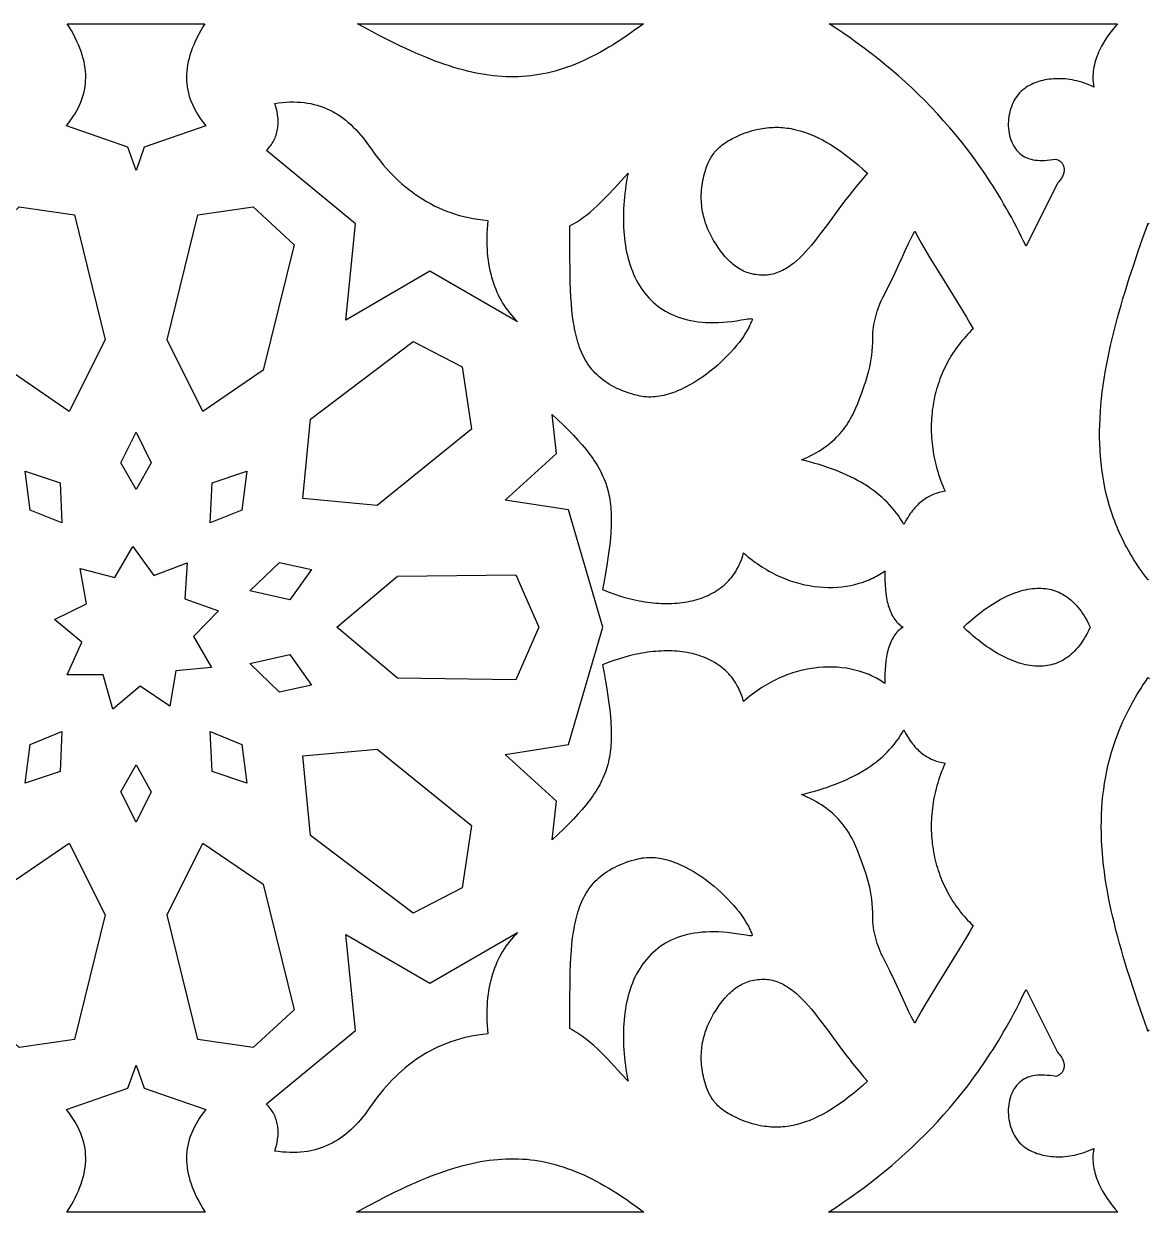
# Model space of a CAD drawing. Extents: x -575 to 575, y -425 to 425.
# Drawn here: x -211.7 to -136.1, y 285 to 365 of the extents above; entities that cross this region are included whole.
import ezdxf

# ---------------------------------------------------------------- set-up
doc = ezdxf.new("R2010")
doc.units = 0
doc.layers.add('LAYER_1', color=18, linetype='CONTINUOUS')

msp = doc.modelspace()

# ---------------------------------------------------------------- linework, layer by layer
at = {"layer": 'LAYER_1'}
for points in [[(-199.675, 364.783), (-199.82, 364.536), (-199.955, 364.293), (-200.079, 364.054), (-200.193, 363.817), (-200.298, 363.583), (-200.392, 363.351), (-200.475, 363.123), (-200.549, 362.897), (-200.613, 362.673), (-200.666, 362.452), (-200.71, 362.232), (-200.743, 362.015), (-200.767, 361.8), (-200.78, 361.587), (-200.783, 361.375), (-200.777, 361.165), (-200.76, 360.957), (-200.734, 360.749), (-200.697, 360.543), (-200.651, 360.339), (-200.595, 360.135), (-200.529, 359.932), (-200.453, 359.73), (-200.367, 359.528), (-200.271, 359.327), (-200.166, 359.127), (-200.05, 358.927), (-199.925, 358.727), (-199.791, 358.527), (-199.646, 358.328), (-199.492, 358.128), (-203.622, 356.693), (-204.172, 355.138), (-204.722, 356.693), (-208.852, 358.128), (-208.698, 358.328), (-208.553, 358.527), (-208.418, 358.727), (-208.293, 358.927), (-208.178, 359.127), (-208.073, 359.327), (-207.977, 359.528), (-207.891, 359.73), (-207.815, 359.932), (-207.749, 360.135), (-207.693, 360.339), (-207.646, 360.543), (-207.61, 360.749), (-207.583, 360.957), (-207.567, 361.165), (-207.56, 361.375), (-207.564, 361.587), (-207.577, 361.8), (-207.6, 362.015), (-207.634, 362.232), (-207.677, 362.452), (-207.731, 362.673), (-207.794, 362.897), (-207.868, 363.123), (-207.952, 363.351), (-208.046, 363.583), (-208.15, 363.817), (-208.265, 364.054), (-208.389, 364.293), (-208.524, 364.536), (-208.669, 364.783), (-208.804, 365), (-199.54, 365)], [(-170.314, 364.804), (-170.616, 364.583), (-170.916, 364.37), (-171.212, 364.164), (-171.506, 363.966), (-171.798, 363.776), (-172.088, 363.593), (-172.375, 363.418), (-172.661, 363.251), (-172.945, 363.091), (-173.227, 362.938), (-173.507, 362.793), (-173.787, 362.656), (-174.064, 362.525), (-174.341, 362.403), (-174.617, 362.287), (-174.892, 362.179), (-175.166, 362.079), (-175.44, 361.986), (-175.713, 361.9), (-175.985, 361.821), (-176.258, 361.75), (-176.531, 361.685), (-176.803, 361.629), (-177.076, 361.579), (-177.349, 361.536), (-177.623, 361.501), (-177.897, 361.473), (-178.173, 361.452), (-178.449, 361.438), (-178.726, 361.431), (-179.004, 361.431), (-179.284, 361.438), (-179.565, 361.452), (-179.847, 361.473), (-180.131, 361.501), (-180.418, 361.537), (-180.706, 361.579), (-180.996, 361.627), (-181.289, 361.683), (-181.584, 361.746), (-181.881, 361.815), (-182.181, 361.892), (-182.484, 361.975), (-182.79, 362.065), (-183.099, 362.161), (-183.411, 362.265), (-183.727, 362.375), (-184.045, 362.492), (-184.368, 362.615), (-184.694, 362.745), (-185.025, 362.882), (-185.359, 363.025), (-185.697, 363.175), (-186.04, 363.332), (-186.387, 363.495), (-186.739, 363.664), (-187.095, 363.841), (-187.457, 364.023), (-187.823, 364.212), (-188.571, 364.609), (-189.282, 365), (-170.052, 365)], [(-138.317, 364.817), (-138.498, 364.593), (-138.675, 364.36), (-138.846, 364.119), (-139.009, 363.87), (-139.161, 363.613), (-139.234, 363.482), (-139.303, 363.35), (-139.368, 363.216), (-139.43, 363.08), (-139.488, 362.943), (-139.543, 362.804), (-139.593, 362.664), (-139.638, 362.522), (-139.679, 362.38), (-139.715, 362.236), (-139.745, 362.091), (-139.771, 361.945), (-139.79, 361.797), (-139.804, 361.649), (-139.812, 361.5), (-139.814, 361.35), (-139.809, 361.199), (-139.798, 361.048), (-139.779, 360.896), (-139.753, 360.743), (-139.915, 360.818), (-140.078, 360.887), (-140.24, 360.951), (-140.403, 361.009), (-140.565, 361.062), (-140.727, 361.11), (-140.889, 361.152), (-141.05, 361.189), (-141.211, 361.22), (-141.37, 361.247), (-141.529, 361.268), (-141.687, 361.285), (-141.844, 361.296), (-141.999, 361.303), (-142.152, 361.305), (-142.305, 361.302), (-142.455, 361.294), (-142.603, 361.281), (-142.749, 361.264), (-142.894, 361.243), (-143.035, 361.217), (-143.175, 361.186), (-143.311, 361.152), (-143.445, 361.113), (-143.576, 361.069), (-143.704, 361.022), (-143.829, 360.97), (-143.95, 360.915), (-144.068, 360.855), (-144.182, 360.791), (-144.293, 360.724), (-144.4, 360.653), (-144.519, 360.562), (-144.633, 360.463), (-144.74, 360.355), (-144.84, 360.239), (-144.934, 360.117), (-145.021, 359.987), (-145.101, 359.852), (-145.174, 359.711), (-145.24, 359.565), (-145.299, 359.415), (-145.351, 359.261), (-145.396, 359.104), (-145.433, 358.945), (-145.462, 358.783), (-145.484, 358.62), (-145.499, 358.456), (-145.505, 358.292), (-145.504, 358.128), (-145.495, 357.964), (-145.478, 357.803), (-145.452, 357.643), (-145.419, 357.486), (-145.377, 357.332), (-145.326, 357.181), (-145.268, 357.035), (-145.2, 356.894), (-145.124, 356.758), (-145.039, 356.628), (-144.945, 356.505), (-144.842, 356.389), (-144.731, 356.28), (-144.61, 356.18), (-144.516, 356.115), (-144.417, 356.055), (-144.312, 356.002), (-144.2, 355.955), (-144.083, 355.915), (-143.958, 355.881), (-143.827, 355.853), (-143.689, 355.832), (-143.543, 355.817), (-143.391, 355.808), (-143.231, 355.806), (-143.063, 355.811), (-142.887, 355.821), (-142.703, 355.839), (-142.511, 355.863), (-142.31, 355.893), (-142.241, 355.87), (-142.177, 355.844), (-142.117, 355.815), (-142.062, 355.782), (-142.012, 355.747), (-141.967, 355.708), (-141.925, 355.667), (-141.889, 355.623), (-141.857, 355.576), (-141.829, 355.528), (-141.805, 355.477), (-141.786, 355.425), (-141.77, 355.371), (-141.759, 355.316), (-141.752, 355.259), (-141.749, 355.201), (-141.75, 355.142), (-141.755, 355.083), (-141.764, 355.023), (-141.776, 354.962), (-141.792, 354.901), (-141.812, 354.84), (-141.836, 354.78), (-141.863, 354.719), (-141.894, 354.659), (-141.928, 354.6), (-141.965, 354.541), (-142.006, 354.484), (-142.05, 354.428), (-142.097, 354.373), (-142.148, 354.319), (-142.201, 354.268), (-144.312, 350.035), (-144.471, 350.368), (-144.633, 350.697), (-144.796, 351.023), (-144.961, 351.344), (-145.128, 351.662), (-145.297, 351.976), (-145.468, 352.286), (-145.64, 352.593), (-145.815, 352.895), (-145.991, 353.195), (-146.168, 353.49), (-146.348, 353.783), (-146.529, 354.071), (-146.712, 354.356), (-147.083, 354.917), (-147.46, 355.463), (-147.843, 355.997), (-148.233, 356.518), (-148.629, 357.026), (-149.031, 357.523), (-149.439, 358.007), (-149.852, 358.48), (-150.271, 358.941), (-150.695, 359.392), (-151.124, 359.831), (-151.558, 360.261), (-151.998, 360.68), (-152.442, 361.089), (-152.891, 361.489), (-153.344, 361.88), (-153.801, 362.262), (-154.263, 362.635), (-154.729, 363), (-155.198, 363.357), (-155.672, 363.706), (-156.149, 364.048), (-156.629, 364.383), (-157.113, 364.711), (-157.551, 365), (-138.16, 365)], [(-193.342, 359.736), (-193.107, 359.721), (-192.877, 359.698), (-192.651, 359.666), (-192.429, 359.626), (-192.211, 359.577), (-191.998, 359.52), (-191.789, 359.454), (-191.584, 359.381), (-191.382, 359.299), (-191.185, 359.209), (-190.991, 359.112), (-190.801, 359.006), (-190.614, 358.893), (-190.431, 358.772), (-190.252, 358.643), (-190.075, 358.507), (-189.902, 358.363), (-189.732, 358.211), (-189.566, 358.053), (-189.402, 357.887), (-189.241, 357.713), (-189.083, 357.533), (-188.928, 357.345), (-188.775, 357.151), (-188.625, 356.949), (-188.478, 356.741), (-188.299, 356.486), (-188.116, 356.236), (-187.93, 355.992), (-187.74, 355.753), (-187.546, 355.519), (-187.348, 355.291), (-187.146, 355.069), (-186.94, 354.852), (-186.73, 354.642), (-186.516, 354.437), (-186.297, 354.239), (-186.073, 354.047), (-185.845, 353.862), (-185.613, 353.684), (-185.375, 353.512), (-185.133, 353.347), (-184.886, 353.189), (-184.634, 353.039), (-184.377, 352.896), (-184.114, 352.76), (-183.846, 352.632), (-183.573, 352.512), (-183.294, 352.399), (-183.009, 352.295), (-182.719, 352.198), (-182.423, 352.11), (-182.121, 352.031), (-181.813, 351.959), (-181.499, 351.897), (-181.179, 351.843), (-180.853, 351.799), (-180.52, 351.763), (-180.545, 351.472), (-180.564, 351.187), (-180.576, 350.907), (-180.583, 350.632), (-180.583, 350.363), (-180.577, 350.099), (-180.566, 349.841), (-180.548, 349.588), (-180.525, 349.34), (-180.495, 349.097), (-180.461, 348.86), (-180.42, 348.627), (-180.374, 348.399), (-180.322, 348.176), (-180.265, 347.959), (-180.203, 347.745), (-180.135, 347.537), (-180.062, 347.333), (-179.984, 347.134), (-179.9, 346.94), (-179.812, 346.75), (-179.718, 346.565), (-179.62, 346.384), (-179.516, 346.207), (-179.408, 346.035), (-179.295, 345.866), (-179.178, 345.703), (-179.055, 345.543), (-178.928, 345.387), (-178.797, 345.235), (-178.661, 345.088), (-178.521, 344.944), (-184.408, 348.353), (-190.072, 345.061), (-189.406, 351.528), (-195.404, 356.466), (-195.33, 356.547), (-195.26, 356.629), (-195.193, 356.712), (-195.13, 356.796), (-195.071, 356.882), (-195.015, 356.968), (-194.963, 357.056), (-194.915, 357.145), (-194.87, 357.236), (-194.829, 357.327), (-194.792, 357.42), (-194.758, 357.514), (-194.728, 357.609), (-194.701, 357.705), (-194.678, 357.802), (-194.659, 357.901), (-194.644, 358.001), (-194.632, 358.102), (-194.624, 358.204), (-194.619, 358.307), (-194.618, 358.412), (-194.621, 358.518), (-194.627, 358.624), (-194.637, 358.733), (-194.651, 358.842), (-194.668, 358.952), (-194.689, 359.064), (-194.714, 359.177), (-194.774, 359.406), (-194.848, 359.64), (-194.585, 359.679), (-194.327, 359.708), (-194.074, 359.728), (-193.825, 359.74), (-193.581, 359.742)], [(-160.936, 358.032), (-160.799, 358.026), (-160.662, 358.016), (-160.524, 358.003), (-160.387, 357.986), (-160.249, 357.966), (-160.111, 357.943), (-159.972, 357.916), (-159.695, 357.852), (-159.416, 357.775), (-159.136, 357.683), (-158.854, 357.578), (-158.571, 357.459), (-158.285, 357.326), (-157.998, 357.18), (-157.708, 357.019), (-157.416, 356.844), (-157.121, 356.656), (-156.824, 356.453), (-156.524, 356.236), (-156.22, 356.005), (-155.914, 355.759), (-155.604, 355.5), (-155.291, 355.226), (-154.974, 354.937), (-155.236, 354.643), (-155.49, 354.345), (-155.738, 354.046), (-155.98, 353.746), (-156.215, 353.446), (-156.446, 353.146), (-156.892, 352.55), (-157.74, 351.4), (-158.148, 350.858), (-158.349, 350.598), (-158.55, 350.346), (-158.75, 350.103), (-158.949, 349.87), (-159.149, 349.648), (-159.35, 349.437), (-159.551, 349.238), (-159.755, 349.052), (-159.96, 348.88), (-160.063, 348.8), (-160.167, 348.723), (-160.272, 348.65), (-160.377, 348.581), (-160.484, 348.516), (-160.591, 348.455), (-160.699, 348.398), (-160.808, 348.346), (-160.918, 348.298), (-161.029, 348.255), (-161.141, 348.216), (-161.255, 348.182), (-161.37, 348.153), (-161.486, 348.128), (-161.603, 348.109), (-161.722, 348.095), (-161.842, 348.086), (-161.963, 348.082), (-162.1, 348.083), (-162.234, 348.09), (-162.365, 348.101), (-162.493, 348.118), (-162.618, 348.139), (-162.74, 348.165), (-162.859, 348.195), (-162.976, 348.231), (-163.09, 348.27), (-163.201, 348.314), (-163.31, 348.362), (-163.417, 348.414), (-163.521, 348.47), (-163.623, 348.53), (-163.723, 348.594), (-163.821, 348.662), (-163.917, 348.733), (-164.011, 348.807), (-164.103, 348.885), (-164.193, 348.967), (-164.282, 349.051), (-164.369, 349.139), (-164.538, 349.322), (-164.701, 349.517), (-164.859, 349.722), (-165.013, 349.936), (-165.162, 350.159), (-165.324, 350.42), (-165.4, 350.552), (-165.473, 350.685), (-165.542, 350.818), (-165.608, 350.952), (-165.67, 351.087), (-165.729, 351.223), (-165.784, 351.36), (-165.835, 351.497), (-165.883, 351.636), (-165.927, 351.775), (-165.967, 351.916), (-166.003, 352.057), (-166.036, 352.199), (-166.065, 352.342), (-166.09, 352.486), (-166.111, 352.631), (-166.128, 352.777), (-166.141, 352.924), (-166.15, 353.072), (-166.155, 353.221), (-166.156, 353.371), (-166.153, 353.522), (-166.146, 353.674), (-166.134, 353.827), (-166.119, 353.981), (-166.099, 354.136), (-166.074, 354.293), (-166.046, 354.45), (-166.013, 354.609), (-165.975, 354.768), (-165.899, 355.06), (-165.854, 355.214), (-165.801, 355.371), (-165.74, 355.532), (-165.669, 355.694), (-165.587, 355.858), (-165.492, 356.023), (-165.383, 356.187), (-165.322, 356.269), (-165.257, 356.351), (-165.188, 356.431), (-165.115, 356.512), (-165.037, 356.591), (-164.954, 356.67), (-164.866, 356.748), (-164.772, 356.825), (-164.673, 356.901), (-164.569, 356.975), (-164.459, 357.049), (-164.343, 357.12), (-164.22, 357.191), (-164.092, 357.259), (-163.814, 357.396), (-163.538, 357.519), (-163.262, 357.629), (-162.987, 357.727), (-162.713, 357.811), (-162.44, 357.881), (-162.166, 357.939), (-162.03, 357.963), (-161.893, 357.983), (-161.757, 358), (-161.62, 358.014), (-161.483, 358.024), (-161.347, 358.031), (-161.21, 358.035), (-161.073, 358.035)], [(-171.131, 354.67), (-171.178, 354.403), (-171.22, 354.136), (-171.258, 353.871), (-171.292, 353.606), (-171.321, 353.343), (-171.345, 353.081), (-171.365, 352.821), (-171.38, 352.562), (-171.391, 352.305), (-171.396, 352.05), (-171.397, 351.797), (-171.393, 351.547), (-171.384, 351.298), (-171.37, 351.052), (-171.351, 350.809), (-171.327, 350.569), (-171.298, 350.331), (-171.263, 350.097), (-171.223, 349.865), (-171.178, 349.638), (-171.128, 349.413), (-171.072, 349.192), (-171.011, 348.976), (-170.944, 348.763), (-170.871, 348.554), (-170.793, 348.349), (-170.71, 348.149), (-170.62, 347.953), (-170.525, 347.762), (-170.424, 347.576), (-170.317, 347.394), (-170.204, 347.218), (-170.085, 347.047), (-169.96, 346.882), (-169.829, 346.722), (-169.691, 346.567), (-169.548, 346.419), (-169.398, 346.276), (-169.242, 346.14), (-169.08, 346.009), (-168.911, 345.885), (-168.735, 345.768), (-168.553, 345.658), (-168.365, 345.554), (-168.17, 345.457), (-167.968, 345.367), (-167.76, 345.285), (-167.544, 345.21), (-167.322, 345.142), (-167.093, 345.083), (-166.857, 345.031), (-166.614, 344.987), (-166.364, 344.951), (-166.107, 344.924), (-165.843, 344.904), (-165.571, 344.894), (-165.292, 344.892), (-165.006, 344.899), (-164.713, 344.915), (-164.412, 344.94), (-164.103, 344.975), (-163.787, 345.019), (-163.464, 345.072), (-163.136, 345.127), (-163.014, 345.145), (-162.915, 345.155), (-162.84, 345.159), (-162.785, 345.155), (-162.748, 345.143), (-162.736, 345.135), (-162.728, 345.124), (-162.723, 345.112), (-162.722, 345.098), (-162.729, 345.063), (-162.746, 345.021), (-162.771, 344.97), (-162.838, 344.844), (-162.876, 344.768), (-162.914, 344.683), (-162.99, 344.519), (-163.084, 344.343), (-163.194, 344.158), (-163.32, 343.964), (-163.461, 343.763), (-163.617, 343.556), (-163.786, 343.345), (-163.969, 343.129), (-164.164, 342.911), (-164.37, 342.692), (-164.588, 342.473), (-164.815, 342.255), (-165.053, 342.039), (-165.299, 341.827), (-165.553, 341.62), (-165.814, 341.418), (-166.083, 341.224), (-166.357, 341.038), (-166.636, 340.862), (-166.92, 340.696), (-167.207, 340.542), (-167.352, 340.47), (-167.498, 340.401), (-167.644, 340.336), (-167.791, 340.275), (-167.939, 340.218), (-168.086, 340.164), (-168.234, 340.115), (-168.382, 340.07), (-168.53, 340.03), (-168.678, 339.994), (-168.826, 339.963), (-168.973, 339.937), (-169.12, 339.916), (-169.267, 339.9), (-169.414, 339.89), (-169.56, 339.885), (-169.705, 339.886), (-169.849, 339.892), (-169.993, 339.905), (-170.136, 339.924), (-170.277, 339.949), (-170.418, 339.98), (-170.64, 340.038), (-170.856, 340.1), (-171.063, 340.166), (-171.264, 340.235), (-171.458, 340.309), (-171.645, 340.386), (-171.825, 340.467), (-171.999, 340.552), (-172.166, 340.641), (-172.327, 340.734), (-172.481, 340.831), (-172.63, 340.931), (-172.772, 341.035), (-172.909, 341.144), (-173.039, 341.256), (-173.165, 341.371), (-173.285, 341.491), (-173.399, 341.615), (-173.508, 341.742), (-173.612, 341.873), (-173.711, 342.008), (-173.805, 342.147), (-173.895, 342.29), (-173.98, 342.436), (-174.06, 342.587), (-174.136, 342.741), (-174.208, 342.899), (-174.275, 343.061), (-174.339, 343.226), (-174.398, 343.396), (-174.454, 343.569), (-174.506, 343.746), (-174.555, 343.927), (-174.601, 344.111), (-174.643, 344.3), (-174.682, 344.492), (-174.717, 344.688), (-174.751, 344.888), (-174.808, 345.299), (-174.856, 345.725), (-174.895, 346.166), (-174.925, 346.622), (-174.948, 347.094), (-174.965, 347.58), (-174.977, 348.082), (-174.985, 348.598), (-174.99, 349.13), (-174.995, 351.405), (-174.847, 351.486), (-174.701, 351.57), (-174.559, 351.657), (-174.419, 351.746), (-174.282, 351.838), (-174.147, 351.932), (-173.885, 352.128), (-173.631, 352.332), (-173.384, 352.544), (-173.144, 352.764), (-172.909, 352.99), (-172.678, 353.221), (-172.449, 353.458), (-171.997, 353.943), (-171.544, 354.438), (-171.079, 354.937)], [(-208.323, 352.146), (-206.26, 343.742), (-208.665, 338.92), (-212.711, 341.686), (-214.805, 350.131), (-212.049, 352.684)], [(-193.538, 350.131), (-195.633, 341.686), (-199.679, 338.92), (-202.084, 343.742), (-200.021, 352.146), (-196.295, 352.684)], [(-151.572, 350.623), (-151.336, 350.206), (-151.093, 349.789), (-150.845, 349.37), (-150.339, 348.534), (-149.824, 347.701), (-148.808, 346.059), (-148.323, 345.257), (-148.09, 344.863), (-147.866, 344.474), (-147.995, 344.35), (-148.121, 344.225), (-148.244, 344.096), (-148.365, 343.966), (-148.483, 343.833), (-148.597, 343.698), (-148.71, 343.561), (-148.819, 343.421), (-148.925, 343.28), (-149.029, 343.136), (-149.129, 342.99), (-149.227, 342.842), (-149.321, 342.693), (-149.413, 342.541), (-149.502, 342.388), (-149.587, 342.232), (-149.67, 342.075), (-149.749, 341.917), (-149.826, 341.756), (-149.899, 341.594), (-149.969, 341.431), (-150.037, 341.265), (-150.1, 341.099), (-150.161, 340.931), (-150.219, 340.761), (-150.273, 340.59), (-150.324, 340.418), (-150.372, 340.245), (-150.416, 340.07), (-150.458, 339.894), (-150.496, 339.717), (-150.53, 339.539), (-150.561, 339.36), (-150.589, 339.18), (-150.614, 338.999), (-150.635, 338.817), (-150.652, 338.634), (-150.666, 338.45), (-150.677, 338.266), (-150.684, 338.081), (-150.688, 337.895), (-150.688, 337.709), (-150.684, 337.522), (-150.677, 337.334), (-150.667, 337.146), (-150.652, 336.958), (-150.634, 336.769), (-150.613, 336.579), (-150.588, 336.39), (-150.559, 336.2), (-150.526, 336.01), (-150.49, 335.82), (-150.449, 335.629), (-150.405, 335.439), (-150.358, 335.248), (-150.306, 335.058), (-150.251, 334.868), (-150.192, 334.677), (-150.128, 334.487), (-150.061, 334.297), (-149.99, 334.107), (-149.916, 333.918), (-149.837, 333.729), (-149.754, 333.54), (-149.957, 333.504), (-150.157, 333.457), (-150.353, 333.398), (-150.45, 333.364), (-150.546, 333.327), (-150.641, 333.287), (-150.735, 333.243), (-150.829, 333.196), (-150.921, 333.145), (-151.012, 333.091), (-151.102, 333.033), (-151.191, 332.972), (-151.28, 332.907), (-151.367, 332.838), (-151.453, 332.765), (-151.537, 332.688), (-151.621, 332.608), (-151.704, 332.523), (-151.785, 332.434), (-151.865, 332.341), (-151.944, 332.244), (-152.022, 332.143), (-152.099, 332.037), (-152.174, 331.927), (-152.248, 331.812), (-152.321, 331.692), (-152.392, 331.568), (-152.462, 331.439), (-152.531, 331.306), (-152.646, 331.51), (-152.769, 331.709), (-152.899, 331.904), (-153.036, 332.093), (-153.179, 332.278), (-153.33, 332.459), (-153.487, 332.634), (-153.651, 332.805), (-153.822, 332.971), (-153.999, 333.133), (-154.183, 333.291), (-154.373, 333.444), (-154.57, 333.593), (-154.773, 333.737), (-154.982, 333.877), (-155.197, 334.013), (-155.418, 334.145), (-155.645, 334.273), (-155.879, 334.396), (-156.118, 334.516), (-156.362, 334.632), (-156.613, 334.743), (-156.869, 334.851), (-157.131, 334.955), (-157.398, 335.055), (-157.671, 335.152), (-157.949, 335.245), (-158.232, 335.334), (-158.521, 335.42), (-158.815, 335.502), (-159.113, 335.581), (-159.417, 335.656), (-159.201, 335.748), (-158.993, 335.842), (-158.792, 335.94), (-158.6, 336.04), (-158.414, 336.143), (-158.237, 336.248), (-158.066, 336.357), (-157.902, 336.467), (-157.745, 336.581), (-157.594, 336.697), (-157.449, 336.815), (-157.311, 336.936), (-157.178, 337.058), (-157.051, 337.184), (-156.93, 337.311), (-156.814, 337.441), (-156.703, 337.573), (-156.596, 337.707), (-156.495, 337.842), (-156.397, 337.98), (-156.304, 338.12), (-156.215, 338.262), (-156.13, 338.405), (-156.049, 338.55), (-155.971, 338.697), (-155.896, 338.846), (-155.755, 339.148), (-155.624, 339.456), (-155.503, 339.77), (-155.33, 340.238), (-155.165, 340.703), (-155.088, 340.937), (-155.014, 341.174), (-154.945, 341.413), (-154.881, 341.657), (-154.823, 341.906), (-154.77, 342.162), (-154.725, 342.425), (-154.687, 342.696), (-154.657, 342.977), (-154.635, 343.269), (-154.622, 343.572), (-154.619, 343.888), (-154.617, 344.062), (-154.607, 344.238), (-154.592, 344.415), (-154.57, 344.594), (-154.541, 344.773), (-154.507, 344.952), (-154.467, 345.132), (-154.422, 345.312), (-154.371, 345.491), (-154.315, 345.669), (-154.254, 345.846), (-154.188, 346.021), (-154.118, 346.194), (-154.044, 346.365), (-153.965, 346.533), (-153.883, 346.699), (-153.669, 347.119), (-153.474, 347.508), (-153.138, 348.202), (-152.859, 348.802), (-152.622, 349.325), (-152.413, 349.792), (-152.216, 350.22), (-152.017, 350.629), (-151.912, 350.832), (-151.801, 351.038)], [(-182.23, 341.927), (-181.612, 337.728), (-187.949, 332.593), (-192.957, 333.05), (-192.434, 338.405), (-185.527, 343.627)], [(-175.794, 338.344), (-175.423, 337.989), (-175.076, 337.644), (-174.751, 337.31), (-174.449, 336.984), (-174.168, 336.666), (-173.909, 336.354), (-173.787, 336.2), (-173.67, 336.047), (-173.558, 335.895), (-173.451, 335.744), (-173.35, 335.594), (-173.252, 335.444), (-173.16, 335.294), (-173.073, 335.144), (-172.99, 334.995), (-172.911, 334.845), (-172.838, 334.695), (-172.768, 334.545), (-172.703, 334.394), (-172.643, 334.242), (-172.586, 334.089), (-172.534, 333.935), (-172.486, 333.78), (-172.442, 333.623), (-172.402, 333.465), (-172.366, 333.305), (-172.334, 333.143), (-172.306, 332.98), (-172.281, 332.814), (-172.26, 332.645), (-172.243, 332.475), (-172.229, 332.301), (-172.219, 332.125), (-172.212, 331.946), (-172.209, 331.763), (-172.208, 331.577), (-172.218, 331.196), (-172.239, 330.799), (-172.273, 330.386), (-172.318, 329.955), (-172.373, 329.506), (-172.439, 329.036), (-172.515, 328.546), (-172.6, 328.032), (-172.694, 327.495), (-172.796, 326.933), (-172.422, 326.781), (-172.045, 326.641), (-171.666, 326.514), (-171.287, 326.401), (-170.907, 326.3), (-170.717, 326.255), (-170.528, 326.214), (-170.339, 326.176), (-170.15, 326.141), (-169.961, 326.11), (-169.774, 326.082), (-169.587, 326.058), (-169.401, 326.037), (-169.215, 326.02), (-169.031, 326.007), (-168.848, 325.997), (-168.665, 325.991), (-168.485, 325.989), (-168.305, 325.99), (-168.127, 325.995), (-167.95, 326.004), (-167.775, 326.017), (-167.602, 326.034), (-167.431, 326.054), (-167.261, 326.078), (-167.094, 326.106), (-166.929, 326.139), (-166.765, 326.175), (-166.605, 326.215), (-166.446, 326.259), (-166.29, 326.307), (-166.137, 326.359), (-165.986, 326.415), (-165.838, 326.476), (-165.693, 326.54), (-165.551, 326.609), (-165.412, 326.682), (-165.276, 326.759), (-165.143, 326.84), (-165.013, 326.925), (-164.887, 327.015), (-164.765, 327.109), (-164.646, 327.208), (-164.531, 327.311), (-164.42, 327.418), (-164.312, 327.529), (-164.209, 327.646), (-164.109, 327.766), (-164.014, 327.891), (-163.923, 328.021), (-163.836, 328.155), (-163.754, 328.294), (-163.677, 328.437), (-163.604, 328.585), (-163.535, 328.737), (-163.472, 328.894), (-163.414, 329.056), (-163.36, 329.223), (-163.312, 329.394), (-163.163, 329.264), (-163.013, 329.137), (-162.862, 329.015), (-162.71, 328.897), (-162.557, 328.782), (-162.403, 328.672), (-162.248, 328.565), (-162.092, 328.463), (-161.935, 328.364), (-161.777, 328.269), (-161.619, 328.178), (-161.46, 328.091), (-161.301, 328.007), (-161.141, 327.928), (-160.98, 327.852), (-160.819, 327.779), (-160.658, 327.711), (-160.497, 327.646), (-160.335, 327.584), (-160.173, 327.527), (-160.011, 327.473), (-159.849, 327.422), (-159.687, 327.375), (-159.525, 327.331), (-159.364, 327.291), (-159.202, 327.255), (-159.041, 327.222), (-158.88, 327.192), (-158.559, 327.143), (-158.24, 327.107), (-157.924, 327.084), (-157.61, 327.074), (-157.3, 327.076), (-156.994, 327.092), (-156.693, 327.119), (-156.396, 327.159), (-156.104, 327.211), (-155.819, 327.275), (-155.539, 327.35), (-155.267, 327.436), (-155.001, 327.534), (-154.872, 327.587), (-154.744, 327.642), (-154.618, 327.7), (-154.494, 327.761), (-154.373, 327.825), (-154.254, 327.891), (-154.137, 327.96), (-154.022, 328.032), (-153.91, 328.106), (-153.8, 328.182), (-153.807, 327.861), (-153.804, 327.547), (-153.792, 327.24), (-153.77, 326.943), (-153.738, 326.656), (-153.695, 326.379), (-153.669, 326.245), (-153.641, 326.114), (-153.61, 325.986), (-153.576, 325.862), (-153.539, 325.74), (-153.499, 325.623), (-153.456, 325.509), (-153.41, 325.398), (-153.361, 325.291), (-153.309, 325.189), (-153.254, 325.09), (-153.195, 324.996), (-153.133, 324.905), (-153.068, 324.82), (-152.999, 324.738), (-152.927, 324.662), (-152.852, 324.59), (-152.773, 324.522), (-152.69, 324.46), (-152.604, 324.403), (-152.58, 324.403), (-152.592, 324.396), (-152.58, 324.388), (-152.604, 324.388), (-152.69, 324.331), (-152.773, 324.269), (-152.852, 324.202), (-152.927, 324.13), (-152.999, 324.053), (-153.068, 323.972), (-153.133, 323.886), (-153.195, 323.796), (-153.254, 323.701), (-153.309, 323.603), (-153.361, 323.5), (-153.41, 323.393), (-153.456, 323.283), (-153.499, 323.169), (-153.539, 323.051), (-153.576, 322.93), (-153.61, 322.805), (-153.641, 322.677), (-153.669, 322.546), (-153.695, 322.412), (-153.738, 322.136), (-153.77, 321.848), (-153.792, 321.551), (-153.804, 321.245), (-153.807, 320.931), (-153.8, 320.61), (-153.91, 320.686), (-154.022, 320.76), (-154.137, 320.831), (-154.254, 320.9), (-154.373, 320.966), (-154.494, 321.03), (-154.618, 321.091), (-154.744, 321.149), (-154.872, 321.205), (-155.001, 321.258), (-155.267, 321.355), (-155.539, 321.442), (-155.819, 321.517), (-156.104, 321.58), (-156.396, 321.632), (-156.693, 321.672), (-156.994, 321.7), (-157.3, 321.715), (-157.61, 321.718), (-157.924, 321.708), (-158.24, 321.685), (-158.559, 321.649), (-158.88, 321.6), (-159.041, 321.57), (-159.202, 321.537), (-159.364, 321.5), (-159.525, 321.46), (-159.687, 321.416), (-159.849, 321.369), (-160.011, 321.319), (-160.173, 321.265), (-160.335, 321.207), (-160.497, 321.146), (-160.658, 321.081), (-160.819, 321.012), (-160.98, 320.94), (-161.141, 320.864), (-161.301, 320.784), (-161.46, 320.701), (-161.619, 320.613), (-161.777, 320.522), (-161.935, 320.427), (-162.092, 320.329), (-162.248, 320.226), (-162.403, 320.12), (-162.557, 320.009), (-162.71, 319.895), (-162.862, 319.776), (-163.013, 319.654), (-163.163, 319.528), (-163.312, 319.397), (-163.36, 319.568), (-163.414, 319.735), (-163.472, 319.897), (-163.535, 320.054), (-163.604, 320.207), (-163.677, 320.355), (-163.754, 320.498), (-163.836, 320.637), (-163.923, 320.771), (-164.014, 320.9), (-164.109, 321.025), (-164.209, 321.146), (-164.312, 321.262), (-164.42, 321.374), (-164.531, 321.481), (-164.646, 321.584), (-164.765, 321.682), (-164.887, 321.776), (-165.013, 321.866), (-165.143, 321.952), (-165.276, 322.033), (-165.412, 322.11), (-165.551, 322.183), (-165.693, 322.251), (-165.838, 322.316), (-165.986, 322.376), (-166.137, 322.432), (-166.29, 322.485), (-166.446, 322.533), (-166.605, 322.577), (-166.765, 322.617), (-166.929, 322.653), (-167.094, 322.685), (-167.261, 322.713), (-167.431, 322.737), (-167.602, 322.758), (-167.775, 322.774), (-167.95, 322.787), (-168.127, 322.796), (-168.305, 322.801), (-168.485, 322.803), (-168.665, 322.8), (-168.848, 322.794), (-169.031, 322.784), (-169.215, 322.771), (-169.401, 322.754), (-169.587, 322.734), (-169.774, 322.709), (-169.961, 322.682), (-170.15, 322.651), (-170.339, 322.616), (-170.528, 322.578), (-170.717, 322.536), (-170.907, 322.491), (-171.287, 322.391), (-171.666, 322.277), (-172.045, 322.15), (-172.422, 322.011), (-172.796, 321.858), (-172.694, 321.296), (-172.6, 320.759), (-172.515, 320.246), (-172.439, 319.755), (-172.373, 319.286), (-172.318, 318.836), (-172.273, 318.406), (-172.239, 317.993), (-172.218, 317.596), (-172.208, 317.214), (-172.209, 317.028), (-172.212, 316.846), (-172.219, 316.667), (-172.229, 316.49), (-172.243, 316.317), (-172.26, 316.146), (-172.281, 315.978), (-172.306, 315.812), (-172.334, 315.648), (-172.366, 315.486), (-172.402, 315.327), (-172.442, 315.168), (-172.486, 315.012), (-172.534, 314.857), (-172.586, 314.703), (-172.643, 314.55), (-172.703, 314.398), (-172.768, 314.247), (-172.838, 314.096), (-172.911, 313.946), (-172.99, 313.797), (-173.073, 313.647), (-173.16, 313.498), (-173.252, 313.348), (-173.35, 313.198), (-173.451, 313.047), (-173.558, 312.896), (-173.67, 312.744), (-173.787, 312.591), (-173.909, 312.437), (-174.168, 312.126), (-174.449, 311.807), (-174.751, 311.482), (-175.076, 311.147), (-175.423, 310.803), (-175.794, 310.447), (-176.189, 310.079), (-175.903, 312.701), (-179.346, 315.84), (-175.098, 316.502), (-172.788, 324.396), (-175.098, 332.289), (-179.346, 332.952), (-175.903, 336.09), (-176.189, 338.713)], [(-203.152, 335.463), (-204.172, 333.656), (-205.192, 335.463), (-204.172, 337.515)], [(-209.283, 334.113), (-209.163, 331.424), (-211.292, 332.282), (-211.629, 334.889)], [(-197.051, 332.282), (-199.18, 331.424), (-199.06, 334.113), (-196.714, 334.889)], [(-202.99, 327.884), (-200.73, 328.717), (-200.906, 326.315), (-198.64, 325.501), (-200.318, 323.775), (-199.106, 321.694), (-201.502, 321.451), (-201.91, 319.078), (-203.902, 320.431), (-205.741, 318.876), (-206.397, 321.192), (-208.805, 321.182), (-207.818, 323.379), (-209.669, 324.919), (-207.501, 325.967), (-207.929, 328.337), (-205.594, 327.747), (-204.399, 329.836)], [(-192.368, 328.286), (-193.835, 326.23), (-196.514, 326.838), (-194.53, 328.761)], [(-177.089, 324.396), (-178.629, 320.864), (-186.586, 320.968), (-190.676, 324.396), (-186.586, 327.823), (-178.629, 327.927)], [(-143.288, 327.02), (-143.148, 327.012), (-143.01, 326.999), (-142.874, 326.98), (-142.741, 326.955), (-142.61, 326.926), (-142.48, 326.89), (-142.353, 326.85), (-142.228, 326.803), (-142.104, 326.751), (-141.982, 326.693), (-141.861, 326.629), (-141.741, 326.559), (-141.623, 326.483), (-141.506, 326.4), (-141.389, 326.31), (-141.274, 326.214), (-141.16, 326.11), (-141.048, 325.999), (-140.936, 325.88), (-140.826, 325.753), (-140.717, 325.618), (-140.61, 325.475), (-140.505, 325.323), (-140.401, 325.164), (-140.3, 324.995), (-140.2, 324.818), (-140.103, 324.632), (-140.008, 324.436), (-139.99, 324.396), (-140.008, 324.355), (-140.103, 324.16), (-140.2, 323.974), (-140.3, 323.796), (-140.401, 323.628), (-140.505, 323.468), (-140.61, 323.317), (-140.717, 323.174), (-140.826, 323.039), (-140.936, 322.912), (-141.048, 322.793), (-141.16, 322.682), (-141.274, 322.578), (-141.389, 322.481), (-141.506, 322.391), (-141.623, 322.308), (-141.741, 322.232), (-141.861, 322.162), (-141.982, 322.098), (-142.104, 322.04), (-142.228, 321.988), (-142.353, 321.942), (-142.48, 321.901), (-142.61, 321.866), (-142.741, 321.836), (-142.874, 321.812), (-143.01, 321.793), (-143.148, 321.779), (-143.288, 321.771), (-143.432, 321.769), (-143.577, 321.772), (-143.725, 321.781), (-143.876, 321.796), (-144.03, 321.816), (-144.186, 321.842), (-144.344, 321.875), (-144.505, 321.913), (-144.669, 321.958), (-144.834, 322.008), (-145.002, 322.065), (-145.172, 322.128), (-145.344, 322.197), (-145.518, 322.273), (-145.693, 322.355), (-145.87, 322.443), (-146.049, 322.537), (-146.229, 322.638), (-146.41, 322.745), (-146.592, 322.858), (-146.776, 322.978), (-146.96, 323.103), (-147.145, 323.235), (-147.331, 323.373), (-147.517, 323.517), (-147.704, 323.668), (-147.892, 323.824), (-148.079, 323.987), (-148.267, 324.155), (-148.455, 324.329), (-148.524, 324.396), (-148.455, 324.462), (-148.267, 324.636), (-148.079, 324.805), (-147.892, 324.967), (-147.704, 325.124), (-147.517, 325.274), (-147.331, 325.418), (-147.145, 325.556), (-146.96, 325.688), (-146.776, 325.814), (-146.592, 325.933), (-146.41, 326.047), (-146.229, 326.154), (-146.049, 326.254), (-145.87, 326.349), (-145.693, 326.437), (-145.518, 326.519), (-145.344, 326.594), (-145.172, 326.663), (-145.002, 326.726), (-144.834, 326.783), (-144.669, 326.834), (-144.505, 326.878), (-144.344, 326.917), (-144.186, 326.949), (-144.03, 326.975), (-143.876, 326.996), (-143.725, 327.01), (-143.577, 327.019), (-143.432, 327.023)], [(-192.368, 320.505), (-194.53, 320.031), (-196.514, 321.953), (-193.835, 322.561)], [(-152.462, 317.352), (-152.392, 317.223), (-152.321, 317.099), (-152.248, 316.98), (-152.174, 316.865), (-152.099, 316.755), (-152.022, 316.649), (-151.944, 316.547), (-151.865, 316.45), (-151.785, 316.357), (-151.704, 316.268), (-151.621, 316.184), (-151.537, 316.103), (-151.453, 316.026), (-151.367, 315.954), (-151.28, 315.885), (-151.191, 315.82), (-151.102, 315.758), (-151.012, 315.701), (-150.921, 315.646), (-150.829, 315.596), (-150.735, 315.549), (-150.641, 315.505), (-150.546, 315.464), (-150.45, 315.427), (-150.353, 315.393), (-150.157, 315.334), (-149.957, 315.287), (-149.754, 315.252), (-149.837, 315.063), (-149.916, 314.874), (-149.99, 314.684), (-150.061, 314.495), (-150.128, 314.305), (-150.192, 314.114), (-150.251, 313.924), (-150.306, 313.734), (-150.358, 313.543), (-150.405, 313.353), (-150.449, 313.162), (-150.49, 312.972), (-150.526, 312.782), (-150.559, 312.591), (-150.588, 312.402), (-150.613, 312.212), (-150.634, 312.023), (-150.652, 311.834), (-150.667, 311.645), (-150.677, 311.457), (-150.684, 311.27), (-150.688, 311.083), (-150.688, 310.896), (-150.684, 310.711), (-150.677, 310.525), (-150.666, 310.341), (-150.652, 310.157), (-150.635, 309.975), (-150.614, 309.793), (-150.589, 309.612), (-150.561, 309.432), (-150.53, 309.252), (-150.496, 309.074), (-150.458, 308.897), (-150.416, 308.722), (-150.372, 308.547), (-150.324, 308.373), (-150.273, 308.201), (-150.219, 308.03), (-150.161, 307.861), (-150.1, 307.693), (-150.037, 307.526), (-149.969, 307.361), (-149.899, 307.197), (-149.826, 307.035), (-149.749, 306.875), (-149.67, 306.716), (-149.587, 306.559), (-149.502, 306.404), (-149.413, 306.25), (-149.321, 306.099), (-149.227, 305.949), (-149.129, 305.801), (-149.029, 305.656), (-148.925, 305.512), (-148.819, 305.37), (-148.71, 305.231), (-148.597, 305.094), (-148.483, 304.958), (-148.365, 304.826), (-148.244, 304.695), (-148.121, 304.567), (-147.995, 304.441), (-147.866, 304.318), (-148.09, 303.928), (-148.323, 303.534), (-148.808, 302.733), (-149.824, 301.09), (-150.339, 300.257), (-150.845, 299.421), (-151.093, 299.003), (-151.336, 298.585), (-151.572, 298.169), (-151.801, 297.753), (-151.912, 297.959), (-152.017, 298.162), (-152.216, 298.572), (-152.413, 299), (-152.622, 299.466), (-152.859, 299.99), (-153.138, 300.589), (-153.474, 301.284), (-153.669, 301.673), (-153.883, 302.093), (-153.965, 302.258), (-154.044, 302.426), (-154.118, 302.597), (-154.188, 302.771), (-154.254, 302.946), (-154.315, 303.123), (-154.371, 303.301), (-154.422, 303.48), (-154.467, 303.659), (-154.507, 303.839), (-154.541, 304.019), (-154.57, 304.198), (-154.592, 304.376), (-154.607, 304.554), (-154.617, 304.73), (-154.619, 304.904), (-154.622, 305.219), (-154.635, 305.522), (-154.657, 305.814), (-154.687, 306.095), (-154.725, 306.366), (-154.77, 306.63), (-154.823, 306.885), (-154.881, 307.134), (-154.945, 307.378), (-155.014, 307.618), (-155.088, 307.854), (-155.165, 308.088), (-155.33, 308.553), (-155.503, 309.022), (-155.624, 309.335), (-155.755, 309.643), (-155.896, 309.945), (-155.971, 310.094), (-156.049, 310.241), (-156.13, 310.386), (-156.215, 310.53), (-156.304, 310.671), (-156.397, 310.811), (-156.495, 310.949), (-156.596, 311.085), (-156.703, 311.219), (-156.814, 311.351), (-156.93, 311.48), (-157.051, 311.608), (-157.178, 311.733), (-157.311, 311.856), (-157.449, 311.977), (-157.594, 312.095), (-157.745, 312.211), (-157.902, 312.324), (-158.066, 312.435), (-158.237, 312.543), (-158.414, 312.649), (-158.6, 312.752), (-158.792, 312.852), (-158.993, 312.949), (-159.201, 313.044), (-159.417, 313.135), (-159.113, 313.211), (-158.815, 313.289), (-158.521, 313.372), (-158.232, 313.457), (-157.949, 313.547), (-157.671, 313.639), (-157.398, 313.736), (-157.131, 313.836), (-156.869, 313.94), (-156.613, 314.048), (-156.362, 314.16), (-156.118, 314.276), (-155.879, 314.395), (-155.645, 314.519), (-155.418, 314.647), (-155.197, 314.778), (-154.982, 314.914), (-154.773, 315.054), (-154.57, 315.199), (-154.373, 315.348), (-154.183, 315.501), (-153.999, 315.658), (-153.822, 315.82), (-153.651, 315.986), (-153.487, 316.157), (-153.33, 316.333), (-153.179, 316.513), (-153.036, 316.698), (-152.899, 316.888), (-152.769, 317.082), (-152.646, 317.281), (-152.531, 317.486)], [(-209.283, 314.678), (-211.629, 313.902), (-211.292, 316.51), (-209.163, 317.368)], [(-197.051, 316.51), (-196.714, 313.902), (-199.06, 314.678), (-199.18, 317.368)], [(-181.612, 311.064), (-182.23, 306.865), (-185.527, 305.164), (-192.434, 310.387), (-192.957, 315.741), (-187.949, 316.199)], [(-203.152, 313.328), (-204.172, 311.276), (-205.192, 313.328), (-204.172, 315.136)], [(-206.26, 305.049), (-208.323, 296.645), (-212.049, 296.107), (-214.805, 298.66), (-212.711, 307.106), (-208.665, 309.872)], [(-195.633, 307.106), (-193.538, 298.66), (-196.295, 296.107), (-200.021, 296.645), (-202.084, 305.049), (-199.679, 309.872)], [(-169.414, 308.902), (-169.267, 308.891), (-169.12, 308.876), (-168.973, 308.855), (-168.826, 308.829), (-168.678, 308.798), (-168.53, 308.762), (-168.382, 308.721), (-168.234, 308.676), (-168.086, 308.627), (-167.939, 308.574), (-167.791, 308.516), (-167.644, 308.455), (-167.498, 308.39), (-167.352, 308.321), (-167.207, 308.249), (-166.92, 308.096), (-166.636, 307.93), (-166.357, 307.753), (-166.083, 307.567), (-165.814, 307.373), (-165.553, 307.172), (-165.299, 306.964), (-165.053, 306.752), (-164.815, 306.536), (-164.588, 306.318), (-164.37, 306.099), (-164.164, 305.88), (-163.969, 305.662), (-163.786, 305.447), (-163.617, 305.235), (-163.461, 305.028), (-163.32, 304.827), (-163.194, 304.634), (-163.084, 304.448), (-162.99, 304.273), (-162.914, 304.108), (-162.876, 304.024), (-162.838, 303.948), (-162.771, 303.821), (-162.746, 303.771), (-162.729, 303.728), (-162.722, 303.694), (-162.723, 303.679), (-162.728, 303.667), (-162.736, 303.657), (-162.748, 303.648), (-162.785, 303.637), (-162.84, 303.633), (-162.915, 303.636), (-163.014, 303.647), (-163.136, 303.664), (-163.464, 303.719), (-163.787, 303.773), (-164.103, 303.817), (-164.412, 303.851), (-164.713, 303.876), (-165.006, 303.892), (-165.292, 303.899), (-165.571, 303.898), (-165.843, 303.887), (-166.107, 303.868), (-166.364, 303.84), (-166.614, 303.805), (-166.857, 303.761), (-167.093, 303.709), (-167.322, 303.649), (-167.544, 303.582), (-167.76, 303.507), (-167.968, 303.424), (-168.17, 303.335), (-168.365, 303.238), (-168.553, 303.134), (-168.735, 303.023), (-168.911, 302.906), (-169.08, 302.782), (-169.242, 302.652), (-169.398, 302.515), (-169.548, 302.373), (-169.691, 302.224), (-169.829, 302.07), (-169.96, 301.91), (-170.085, 301.744), (-170.204, 301.573), (-170.317, 301.397), (-170.424, 301.216), (-170.525, 301.029), (-170.62, 300.838), (-170.71, 300.643), (-170.793, 300.442), (-170.871, 300.238), (-170.944, 300.029), (-171.011, 299.816), (-171.072, 299.599), (-171.128, 299.378), (-171.178, 299.154), (-171.223, 298.926), (-171.263, 298.695), (-171.298, 298.46), (-171.327, 298.223), (-171.351, 297.982), (-171.37, 297.739), (-171.384, 297.493), (-171.393, 297.245), (-171.397, 296.994), (-171.396, 296.741), (-171.391, 296.486), (-171.38, 296.229), (-171.365, 295.97), (-171.345, 295.71), (-171.321, 295.448), (-171.292, 295.185), (-171.258, 294.921), (-171.22, 294.655), (-171.178, 294.389), (-171.131, 294.122), (-171.079, 293.854), (-171.544, 294.354), (-171.997, 294.849), (-172.449, 295.334), (-172.678, 295.57), (-172.909, 295.802), (-173.144, 296.028), (-173.384, 296.247), (-173.631, 296.459), (-173.885, 296.664), (-174.147, 296.859), (-174.282, 296.954), (-174.419, 297.045), (-174.559, 297.135), (-174.701, 297.221), (-174.847, 297.305), (-174.995, 297.386), (-174.99, 299.662), (-174.985, 300.193), (-174.977, 300.71), (-174.965, 301.211), (-174.948, 301.698), (-174.925, 302.169), (-174.895, 302.626), (-174.856, 303.067), (-174.808, 303.493), (-174.751, 303.904), (-174.717, 304.104), (-174.682, 304.3), (-174.643, 304.492), (-174.601, 304.68), (-174.555, 304.865), (-174.506, 305.046), (-174.454, 305.223), (-174.398, 305.396), (-174.339, 305.565), (-174.275, 305.731), (-174.208, 305.893), (-174.136, 306.051), (-174.06, 306.205), (-173.98, 306.355), (-173.895, 306.502), (-173.805, 306.644), (-173.711, 306.783), (-173.612, 306.918), (-173.508, 307.049), (-173.399, 307.177), (-173.285, 307.3), (-173.165, 307.42), (-173.039, 307.536), (-172.909, 307.648), (-172.772, 307.756), (-172.63, 307.86), (-172.481, 307.961), (-172.327, 308.057), (-172.166, 308.15), (-171.999, 308.239), (-171.825, 308.324), (-171.645, 308.405), (-171.458, 308.483), (-171.264, 308.556), (-171.063, 308.626), (-170.856, 308.691), (-170.64, 308.753), (-170.418, 308.811), (-170.277, 308.843), (-170.136, 308.868), (-169.993, 308.887), (-169.849, 308.899), (-169.705, 308.906), (-169.56, 308.907)], [(-178.661, 303.704), (-178.797, 303.556), (-178.928, 303.404), (-179.055, 303.249), (-179.178, 303.089), (-179.295, 302.925), (-179.408, 302.757), (-179.516, 302.585), (-179.62, 302.408), (-179.718, 302.227), (-179.812, 302.041), (-179.9, 301.852), (-179.984, 301.657), (-180.062, 301.458), (-180.135, 301.254), (-180.203, 301.046), (-180.265, 300.833), (-180.322, 300.615), (-180.374, 300.392), (-180.42, 300.165), (-180.461, 299.932), (-180.495, 299.694), (-180.525, 299.451), (-180.548, 299.204), (-180.566, 298.95), (-180.577, 298.692), (-180.583, 298.428), (-180.583, 298.159), (-180.576, 297.885), (-180.564, 297.605), (-180.545, 297.32), (-180.52, 297.028), (-180.853, 296.993), (-181.179, 296.948), (-181.499, 296.895), (-181.813, 296.832), (-182.121, 296.761), (-182.423, 296.681), (-182.719, 296.593), (-183.009, 296.497), (-183.294, 296.392), (-183.573, 296.28), (-183.846, 296.16), (-184.114, 296.031), (-184.377, 295.896), (-184.634, 295.753), (-184.886, 295.602), (-185.133, 295.444), (-185.375, 295.28), (-185.613, 295.108), (-185.845, 294.929), (-186.073, 294.744), (-186.297, 294.552), (-186.516, 294.354), (-186.73, 294.15), (-186.94, 293.939), (-187.146, 293.723), (-187.348, 293.501), (-187.546, 293.272), (-187.74, 293.039), (-187.93, 292.8), (-188.116, 292.555), (-188.299, 292.305), (-188.478, 292.051), (-188.625, 291.842), (-188.775, 291.641), (-188.928, 291.446), (-189.083, 291.259), (-189.241, 291.078), (-189.402, 290.905), (-189.566, 290.739), (-189.732, 290.58), (-189.902, 290.429), (-190.075, 290.285), (-190.252, 290.148), (-190.431, 290.02), (-190.614, 289.899), (-190.801, 289.785), (-190.991, 289.68), (-191.185, 289.582), (-191.382, 289.492), (-191.584, 289.411), (-191.789, 289.337), (-191.998, 289.272), (-192.211, 289.215), (-192.429, 289.166), (-192.651, 289.125), (-192.877, 289.093), (-193.107, 289.07), (-193.342, 289.055), (-193.581, 289.049), (-193.825, 289.052), (-194.074, 289.063), (-194.327, 289.084), (-194.585, 289.113), (-194.848, 289.151), (-194.774, 289.385), (-194.714, 289.615), (-194.689, 289.727), (-194.668, 289.839), (-194.651, 289.95), (-194.637, 290.059), (-194.627, 290.167), (-194.621, 290.274), (-194.618, 290.38), (-194.619, 290.484), (-194.624, 290.588), (-194.632, 290.69), (-194.644, 290.791), (-194.659, 290.89), (-194.678, 290.989), (-194.701, 291.087), (-194.728, 291.183), (-194.758, 291.278), (-194.792, 291.372), (-194.829, 291.464), (-194.87, 291.556), (-194.915, 291.646), (-194.963, 291.735), (-195.015, 291.823), (-195.071, 291.91), (-195.13, 291.995), (-195.193, 292.08), (-195.26, 292.163), (-195.33, 292.245), (-195.404, 292.326), (-189.406, 297.264), (-190.072, 303.73), (-184.408, 300.438), (-178.521, 303.848)], [(-161.842, 300.706), (-161.722, 300.697), (-161.603, 300.683), (-161.486, 300.663), (-161.37, 300.639), (-161.255, 300.61), (-161.141, 300.576), (-161.029, 300.537), (-160.918, 300.493), (-160.808, 300.445), (-160.699, 300.393), (-160.591, 300.336), (-160.484, 300.275), (-160.377, 300.21), (-160.272, 300.141), (-160.167, 300.068), (-160.063, 299.992), (-159.96, 299.911), (-159.755, 299.739), (-159.551, 299.553), (-159.35, 299.355), (-159.149, 299.144), (-158.949, 298.922), (-158.75, 298.689), (-158.55, 298.446), (-158.349, 298.194), (-158.148, 297.933), (-157.74, 297.391), (-156.892, 296.241), (-156.446, 295.646), (-156.215, 295.346), (-155.98, 295.045), (-155.738, 294.745), (-155.49, 294.446), (-155.236, 294.149), (-154.974, 293.854), (-155.291, 293.566), (-155.604, 293.292), (-155.914, 293.032), (-156.22, 292.787), (-156.524, 292.556), (-156.824, 292.339), (-157.121, 292.136), (-157.416, 291.947), (-157.708, 291.772), (-157.998, 291.612), (-158.285, 291.465), (-158.571, 291.332), (-158.854, 291.213), (-159.136, 291.108), (-159.416, 291.017), (-159.695, 290.939), (-159.972, 290.876), (-160.111, 290.849), (-160.249, 290.825), (-160.387, 290.805), (-160.524, 290.789), (-160.662, 290.776), (-160.799, 290.766), (-160.936, 290.759), (-161.073, 290.756), (-161.21, 290.757), (-161.347, 290.76), (-161.483, 290.767), (-161.62, 290.778), (-161.757, 290.791), (-161.893, 290.809), (-162.03, 290.829), (-162.166, 290.853), (-162.44, 290.91), (-162.713, 290.981), (-162.987, 291.065), (-163.262, 291.162), (-163.538, 291.272), (-163.814, 291.396), (-164.092, 291.532), (-164.22, 291.601), (-164.343, 291.671), (-164.459, 291.743), (-164.569, 291.816), (-164.673, 291.891), (-164.772, 291.966), (-164.866, 292.043), (-164.954, 292.121), (-165.037, 292.2), (-165.115, 292.28), (-165.188, 292.36), (-165.257, 292.441), (-165.322, 292.522), (-165.383, 292.604), (-165.492, 292.769), (-165.587, 292.933), (-165.669, 293.097), (-165.74, 293.26), (-165.801, 293.42), (-165.854, 293.578), (-165.899, 293.731), (-165.975, 294.023), (-166.013, 294.183), (-166.046, 294.341), (-166.074, 294.499), (-166.099, 294.655), (-166.119, 294.81), (-166.134, 294.965), (-166.146, 295.118), (-166.153, 295.27), (-166.156, 295.421), (-166.155, 295.571), (-166.15, 295.72), (-166.141, 295.868), (-166.128, 296.015), (-166.111, 296.161), (-166.09, 296.306), (-166.065, 296.45), (-166.036, 296.593), (-166.003, 296.735), (-165.967, 296.876), (-165.927, 297.016), (-165.883, 297.156), (-165.835, 297.294), (-165.784, 297.432), (-165.729, 297.568), (-165.67, 297.704), (-165.608, 297.839), (-165.542, 297.974), (-165.473, 298.107), (-165.4, 298.239), (-165.324, 298.371), (-165.162, 298.632), (-165.013, 298.855), (-164.859, 299.069), (-164.701, 299.274), (-164.538, 299.469), (-164.369, 299.653), (-164.282, 299.74), (-164.193, 299.825), (-164.103, 299.906), (-164.011, 299.984), (-163.917, 300.059), (-163.821, 300.13), (-163.723, 300.197), (-163.623, 300.261), (-163.521, 300.321), (-163.417, 300.377), (-163.31, 300.429), (-163.201, 300.478), (-163.09, 300.521), (-162.976, 300.561), (-162.859, 300.596), (-162.74, 300.627), (-162.618, 300.653), (-162.493, 300.674), (-162.365, 300.69), (-162.234, 300.702), (-162.1, 300.708), (-161.963, 300.71)], [(-142.201, 295.797), (-142.148, 295.745), (-142.097, 295.692), (-142.05, 295.637), (-142.006, 295.581), (-141.965, 295.523), (-141.928, 295.465), (-141.894, 295.405), (-141.863, 295.345), (-141.836, 295.285), (-141.812, 295.224), (-141.792, 295.163), (-141.776, 295.102), (-141.764, 295.042), (-141.755, 294.982), (-141.75, 294.922), (-141.749, 294.863), (-141.752, 294.805), (-141.759, 294.749), (-141.77, 294.693), (-141.786, 294.639), (-141.805, 294.587), (-141.829, 294.537), (-141.857, 294.488), (-141.889, 294.442), (-141.925, 294.398), (-141.967, 294.357), (-142.012, 294.318), (-142.062, 294.282), (-142.117, 294.249), (-142.177, 294.22), (-142.241, 294.194), (-142.31, 294.172), (-142.511, 294.202), (-142.703, 294.226), (-142.887, 294.243), (-143.063, 294.254), (-143.231, 294.258), (-143.391, 294.256), (-143.543, 294.248), (-143.689, 294.233), (-143.827, 294.211), (-143.958, 294.184), (-144.083, 294.15), (-144.2, 294.109), (-144.312, 294.062), (-144.417, 294.009), (-144.516, 293.95), (-144.61, 293.884), (-144.731, 293.784), (-144.842, 293.675), (-144.945, 293.559), (-145.039, 293.436), (-145.124, 293.306), (-145.2, 293.171), (-145.268, 293.029), (-145.326, 292.883), (-145.377, 292.733), (-145.419, 292.579), (-145.452, 292.421), (-145.478, 292.262), (-145.495, 292.1), (-145.504, 291.937), (-145.505, 291.773), (-145.499, 291.608), (-145.484, 291.444), (-145.462, 291.281), (-145.433, 291.12), (-145.396, 290.96), (-145.351, 290.803), (-145.299, 290.649), (-145.24, 290.499), (-145.174, 290.353), (-145.101, 290.212), (-145.021, 290.077), (-144.934, 289.948), (-144.84, 289.825), (-144.74, 289.709), (-144.633, 289.602), (-144.519, 289.502), (-144.4, 289.412), (-144.293, 289.34), (-144.182, 289.273), (-144.068, 289.209), (-143.95, 289.15), (-143.829, 289.094), (-143.704, 289.043), (-143.576, 288.995), (-143.445, 288.952), (-143.311, 288.913), (-143.175, 288.878), (-143.035, 288.848), (-142.894, 288.821), (-142.749, 288.8), (-142.603, 288.783), (-142.455, 288.771), (-142.305, 288.763), (-142.152, 288.76), (-141.999, 288.762), (-141.844, 288.768), (-141.687, 288.78), (-141.529, 288.796), (-141.37, 288.818), (-141.211, 288.844), (-141.05, 288.876), (-140.889, 288.913), (-140.727, 288.955), (-140.565, 289.002), (-140.403, 289.055), (-140.24, 289.113), (-140.078, 289.177), (-139.915, 289.247), (-139.753, 289.321), (-139.779, 289.169), (-139.798, 289.016), (-139.809, 288.865), (-139.814, 288.714), (-139.812, 288.564), (-139.804, 288.415), (-139.79, 288.267), (-139.771, 288.12), (-139.745, 287.974), (-139.715, 287.829), (-139.679, 287.685), (-139.638, 287.542), (-139.593, 287.401), (-139.543, 287.261), (-139.488, 287.122), (-139.43, 286.985), (-139.368, 286.849), (-139.303, 286.715), (-139.234, 286.582), (-139.161, 286.451), (-139.009, 286.195), (-138.846, 285.945), (-138.675, 285.704), (-138.498, 285.471), (-138.317, 285.247), (-138.133, 285.032), (-157.6, 285.032), (-157.113, 285.354), (-156.629, 285.681), (-156.149, 286.016), (-155.672, 286.358), (-155.198, 286.707), (-154.729, 287.064), (-154.263, 287.429), (-153.801, 287.802), (-153.344, 288.184), (-152.891, 288.575), (-152.442, 288.975), (-151.998, 289.384), (-151.558, 289.804), (-151.124, 290.233), (-150.695, 290.673), (-150.271, 291.123), (-149.852, 291.585), (-149.439, 292.057), (-149.031, 292.542), (-148.629, 293.038), (-148.233, 293.546), (-147.843, 294.067), (-147.46, 294.601), (-147.083, 295.148), (-146.712, 295.708), (-146.529, 295.993), (-146.348, 296.282), (-146.168, 296.574), (-145.991, 296.87), (-145.815, 297.169), (-145.64, 297.472), (-145.468, 297.778), (-145.297, 298.089), (-145.128, 298.403), (-144.961, 298.72), (-144.796, 299.042), (-144.633, 299.367), (-144.471, 299.696), (-144.312, 300.029)], [(-203.622, 293.372), (-199.492, 291.937), (-199.646, 291.737), (-199.791, 291.537), (-199.925, 291.337), (-200.05, 291.137), (-200.166, 290.937), (-200.271, 290.737), (-200.367, 290.536), (-200.453, 290.335), (-200.529, 290.133), (-200.595, 289.93), (-200.651, 289.726), (-200.697, 289.521), (-200.734, 289.315), (-200.76, 289.108), (-200.777, 288.899), (-200.783, 288.689), (-200.78, 288.478), (-200.767, 288.264), (-200.743, 288.049), (-200.71, 287.832), (-200.666, 287.613), (-200.613, 287.391), (-200.549, 287.168), (-200.475, 286.942), (-200.392, 286.713), (-200.298, 286.482), (-200.193, 286.248), (-200.079, 286.011), (-199.955, 285.771), (-199.82, 285.528), (-199.675, 285.282), (-199.52, 285.032), (-208.824, 285.032), (-208.669, 285.282), (-208.524, 285.528), (-208.389, 285.771), (-208.265, 286.011), (-208.15, 286.248), (-208.046, 286.482), (-207.952, 286.713), (-207.868, 286.942), (-207.794, 287.168), (-207.731, 287.391), (-207.677, 287.613), (-207.634, 287.832), (-207.6, 288.049), (-207.577, 288.264), (-207.564, 288.478), (-207.56, 288.689), (-207.567, 288.899), (-207.583, 289.108), (-207.61, 289.315), (-207.646, 289.521), (-207.693, 289.726), (-207.749, 289.93), (-207.815, 290.133), (-207.891, 290.335), (-207.977, 290.536), (-208.073, 290.737), (-208.178, 290.937), (-208.293, 291.137), (-208.418, 291.337), (-208.553, 291.537), (-208.698, 291.737), (-208.852, 291.937), (-204.722, 293.372), (-204.172, 294.927)], [(-178.449, 288.627), (-178.173, 288.613), (-177.897, 288.592), (-177.623, 288.563), (-177.349, 288.528), (-177.076, 288.485), (-176.803, 288.436), (-176.531, 288.379), (-176.258, 288.315), (-175.985, 288.243), (-175.713, 288.165), (-175.44, 288.079), (-175.166, 287.985), (-174.892, 287.885), (-174.617, 287.777), (-174.341, 287.662), (-174.064, 287.539), (-173.787, 287.409), (-173.507, 287.271), (-173.227, 287.126), (-172.945, 286.974), (-172.661, 286.814), (-172.375, 286.646), (-172.088, 286.471), (-171.798, 286.288), (-171.506, 286.098), (-171.212, 285.9), (-170.916, 285.695), (-170.616, 285.481), (-170.314, 285.261), (-170.009, 285.032), (-189.34, 285.032), (-188.571, 285.455), (-187.823, 285.852), (-187.457, 286.041), (-187.095, 286.224), (-186.739, 286.4), (-186.387, 286.569), (-186.04, 286.732), (-185.697, 286.889), (-185.359, 287.039), (-185.025, 287.182), (-184.694, 287.319), (-184.368, 287.449), (-184.045, 287.573), (-183.727, 287.689), (-183.411, 287.799), (-183.099, 287.903), (-182.79, 287.999), (-182.484, 288.089), (-182.181, 288.173), (-181.881, 288.249), (-181.584, 288.318), (-181.289, 288.381), (-180.996, 288.437), (-180.706, 288.486), (-180.418, 288.528), (-180.131, 288.563), (-179.847, 288.591), (-179.565, 288.612), (-179.284, 288.626), (-179.004, 288.633), (-178.726, 288.634)]]:
    msp.add_lwpolyline(points, close=True, dxfattribs=at)
for points in [[(-136.078, 327.588), (-136.091, 327.603), (-136.104, 327.588), (-136.136, 327.628), (-136.282, 327.819), (-136.424, 328.01), (-136.561, 328.201), (-136.695, 328.394), (-136.826, 328.586), (-136.952, 328.779), (-137.075, 328.973), (-137.194, 329.167), (-137.309, 329.362), (-137.421, 329.557), (-137.529, 329.753), (-137.633, 329.949), (-137.734, 330.146), (-137.832, 330.343), (-137.926, 330.541), (-138.017, 330.739), (-138.105, 330.938), (-138.189, 331.138), (-138.27, 331.338), (-138.348, 331.538), (-138.423, 331.739), (-138.494, 331.941), (-138.563, 332.143), (-138.628, 332.346), (-138.689, 332.545), (-138.806, 332.957), (-138.91, 333.367), (-139.002, 333.78), (-139.083, 334.195), (-139.154, 334.612), (-139.213, 335.031), (-139.262, 335.452), (-139.301, 335.876), (-139.33, 336.301), (-139.349, 336.729), (-139.358, 337.158), (-139.358, 337.59), (-139.35, 338.024), (-139.332, 338.459), (-139.306, 338.896), (-139.271, 339.335), (-139.228, 339.775), (-139.178, 340.217), (-139.119, 340.66), (-139.054, 341.105), (-138.981, 341.551), (-138.902, 341.998), (-138.815, 342.447), (-138.723, 342.896), (-138.625, 343.346), (-138.52, 343.797), (-138.41, 344.249), (-138.295, 344.702), (-138.175, 345.155), (-138.05, 345.608), (-137.921, 346.062), (-137.788, 346.517), (-137.651, 346.969), (-137.365, 347.881), (-137.067, 348.79), (-136.759, 349.698), (-136.443, 350.605), (-136.122, 351.51), (-136.091, 351.593), (-136.06, 351.51)], [(-136.052, 297.307), (-136.091, 297.201), (-136.13, 297.307), (-136.45, 298.208), (-136.762, 299.108), (-137.065, 300.005), (-137.357, 300.901), (-137.498, 301.346), (-137.635, 301.791), (-137.769, 302.236), (-137.898, 302.681), (-138.023, 303.124), (-138.143, 303.567), (-138.259, 304.009), (-138.369, 304.45), (-138.474, 304.89), (-138.574, 305.33), (-138.667, 305.768), (-138.755, 306.206), (-138.836, 306.642), (-138.91, 307.078), (-138.978, 307.512), (-139.039, 307.946), (-139.093, 308.378), (-139.139, 308.81), (-139.177, 309.24), (-139.207, 309.669), (-139.229, 310.097), (-139.243, 310.524), (-139.248, 310.95), (-139.244, 311.375), (-139.232, 311.798), (-139.21, 312.221), (-139.178, 312.643), (-139.137, 313.063), (-139.085, 313.482), (-139.024, 313.901), (-138.952, 314.318), (-138.869, 314.735), (-138.776, 315.151), (-138.671, 315.566), (-138.555, 315.98), (-138.427, 316.394), (-138.287, 316.807), (-138.135, 317.219), (-137.97, 317.631), (-137.793, 318.043), (-137.602, 318.454), (-137.397, 318.867), (-137.292, 319.07), (-137.181, 319.275), (-137.067, 319.48), (-136.949, 319.685), (-136.828, 319.89), (-136.703, 320.095), (-136.575, 320.3), (-136.443, 320.505), (-136.307, 320.709), (-136.167, 320.914), (-136.091, 321.021), (-136.015, 320.914)]]:
    msp.add_lwpolyline(points, dxfattribs=at)

doc.saveas('drawing.dxf')
